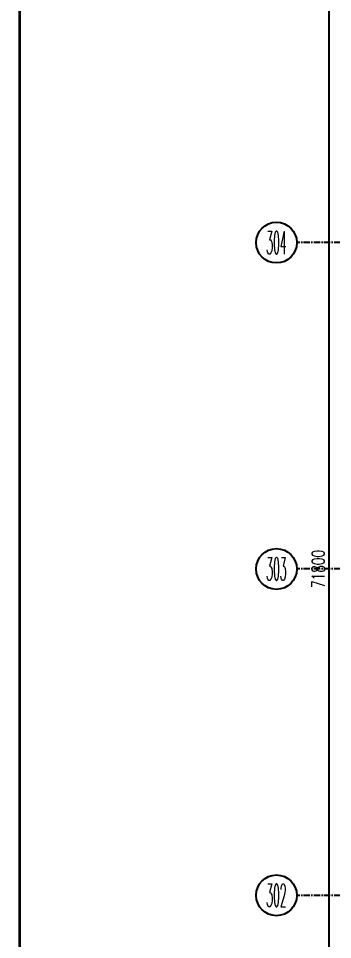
# Model space of a CAD drawing. Extents: x 782294 to 1727252, y -631030 to 17645.
# Drawn here: x 976202 to 993495, y -571801 to -521138 of the extents above; entities that cross this region are included whole.
import ezdxf
from ezdxf.enums import TextEntityAlignment as Align

# ---------------------------------------------------------------- set-up
doc = ezdxf.new("R2010")
doc.units = 0
doc.linetypes.add('CENTER', pattern=[2, 1.25, -0.25, 0.25, -0.25])
doc.layers.get('Defpoints').update_dxf_attribs({"color": 210})
for name, color, linetype in [('0-cxFrame', 155, 'Continuous'), ('3符号', 3, 'Continuous'), ('A-AXIS-DP', 126, 'Continuous'), ('DIM', 173, 'Continuous'), ('DOTE', 1, 'CENTER')]:
    doc.layers.add(name, color=color, linetype=linetype)
doc.layers.add('0-cxText', color=131, linetype='Continuous', lineweight=25)
doc.styles.add('_TCH_AXIS', font='COMPLEX', dxfattribs={"bigfont": 'GBCBIG'})
doc.styles.add('cx_tuming', font='simhei.ttf')
doc.styles.add('cx_tuqian1', font='')
doc.styles.add('DHTEXT-1', font='romans.shx', dxfattribs={"width": 0.7, "bigfont": 'chinese.shx'})
doc.styles.add('黑体', font='simhei.ttf', dxfattribs={"height": 12})
doc.styles.get('cx_tuqian1').set_extended_font_data('SimSun')
doc.dimstyles.new('ZN280', dxfattribs={"dimscale": 280, "dimtxt": 2.5, "dimasz": 1.5, "dimexe": 1, "dimexo": 2, "dimgap": 0.9, "dimtad": 1, "dimdec": 0, "dimdsep": 46, "dimtxsty": 'DHTEXT-1', "dimblk": 'ARCHTICK', "dimcen": 2.5, "dimclrd": 173, "dimclre": 173, "dimclrt": 7, "dimazin": 2, "dimtfac": 1, "dimtdec": 0, "dimtix": 1, "dimtmove": 2, "dimatfit": 3, "dimfxl": 0, "dimarcsym": 0})

# ---------------------------------------------------------------- blocks, each defined once
blk = doc.blocks.new('TK22.A1 L(Dragon)')
at = {"layer": '0-cxFrame', "const_width": 0.5}
blk.add_lwpolyline([(-80, 10), (-821, 10), (-821, 584), (-80, 584)], close=True, dxfattribs=at)
at = {"style": '黑体', "flags": 4}
blk.add_attdef('图幅', text='', height=3.3, dxfattribs=at).set_placement((-40, 3), align=Align.RIGHT)
at = {"layer": '0-cxText', "flags": 4}
for tag, height, style, p in [('建设单位', 3.5, 'cx_tuming', (-45, 240)), ('项目名称', 3.5, 'cx_tuming', (-45, 210)), ('子项名称', 3.5, 'cx_tuming', (-45, 180)), ('工程编号', 3.3, 'cx_tuqian1', (-35, 165)), ('图名1', 3.5, 'cx_tuming', (-45, 87)), ('图名2', 3.5, 'cx_tuming', (-45, 79)), ('图名3', 3.5, 'cx_tuming', (-45, 71)), ('出图日期', 3.3, 'cx_tuqian1', (-39, 60)), ('专业', 3.3, 'cx_tuqian1', (-55, 52)), ('图号', 3.3, 'cx_tuqian1', (-55, 44)), ('版次', 3.3, 'cx_tuqian1', (-20, 44))]:
    blk.add_attdef(tag, text='', height=height, dxfattribs=dict(at, style=style)).set_placement(p, align=Align.MIDDLE)
at = {"layer": 'Defpoints', "color": 6, "flags": 4}
for tag, height, style, p in [('tufu', 3.3, '黑体', (-12, 12)), ('dwfname', 4, 'cx_tuqian1', (-80, 3))]:
    blk.add_attdef(tag, text='', height=height, dxfattribs=dict(at, style=style)).set_placement(p, align=Align.RIGHT)
blk = doc.blocks.new('卓越-轴号')
blk.add_circle((0, 0), 4)
at = {"color": 0, "style": '_TCH_AXIS', "width": 1.041667, "flags": 8}
blk.add_attdef('A', text='', height=4.48, dxfattribs=at).set_placement((-2, -2.24), (2, -2.24), align=Align.FIT)
blk = doc.blocks.new('_ArchTick')
at = {"color": 0, "linetype": 'ByBlock', "const_width": 0.4}
blk.add_lwpolyline([(-0.5, -0.5), (0.5, 0.5)], dxfattribs=at)
blk = doc.blocks.new('*D1543')
at = {"layer": 'Defpoints', "color": 0, "ltscale": 2800, "transparency": 16777216}
for p in [(-5674, 71800), (-3064, 71800), (-3064, 0)]:
    blk.add_point(p, dxfattribs=at)
at = {"layer": 'DIM', "color": 173, "linetype": 'ByBlock', "lineweight": -2, "ltscale": 2800, "transparency": 16777216}
for p, q in [((-3624, 71800), (-5954, 71800)), ((-5674, 0), (-5674, 71800)), ((-3624, 0), (-5954, 0))]:
    blk.add_line(p, q, dxfattribs=at)
at = {"layer": 'DIM', "color": 173, "lineweight": -2, "ltscale": 2800, "transparency": 16777216, "xscale": 420, "yscale": 420, "zscale": 420}
for p, rotation in [((-5674, 71800), 90), ((-5674, 0), 270)]:
    blk.add_blockref('_ArchTick', p, dxfattribs=dict(at, rotation=rotation))
at = {"layer": 'DIM', "color": 7, "ltscale": 2800, "transparency": 16777216, "insert": (-6276, 35900), "char_height": 700, "attachment_point": 5, "rotation": 90, "style": 'DHTEXT-1'}
blk.add_mtext('71800', dxfattribs=at)
blk = doc.blocks.new('20250821100720')
at = {"layer": 'DOTE', "ltscale": 280}
for p, q in [((195431, 53850), (-7455.8, 53850)), ((195431, 35900), (-7455.8, 35900)), ((195431, 17950), (-7455.8, 17950))]:
    blk.add_line(p, q, dxfattribs=at)
at = {"layer": '3符号', "color": 7}
ref = blk.add_blockref('卓越-轴号', (-8575.8, 53850), dxfattribs=dict(at, xscale=280, yscale=280, zscale=280))
ref.add_attrib('A', '304', dxfattribs={"layer": '0', "color": 0, "height": 1254.4, "style": '_TCH_AXIS', "width": 0.340909}).set_placement((-9135.8, 53222.8), (-8015.8, 53222.8), align=Align.FIT)
ref = blk.add_blockref('卓越-轴号', (-8575.8, 35900), dxfattribs=dict(at, xscale=280, yscale=280, zscale=280))
ref.add_attrib('A', '303', dxfattribs={"layer": '0', "color": 0, "height": 1254.4, "style": '_TCH_AXIS', "width": 0.353774}).set_placement((-9135.8, 35272.8), (-8015.8, 35272.8), align=Align.FIT)
ref = blk.add_blockref('卓越-轴号', (-8575.8, 17950), dxfattribs=dict(at, xscale=280, yscale=280, zscale=280))
ref.add_attrib('A', '302', dxfattribs={"layer": '0', "color": 0, "height": 1254.4, "style": '_TCH_AXIS', "width": 0.353774}).set_placement((-9135.8, 17322.8), (-8015.8, 17322.8), align=Align.FIT)
at = {"layer": 'DIM', "ltscale": 2800}
dim = blk.add_aligned_dim(p1=(-3063.5, 0), p2=(-3063.5, 71800), distance=2610.2, dimstyle='ZN280', dxfattribs=at)
dim.commit()
dim.dimension.update_dxf_attribs({"geometry": '*D1543', "text_midpoint": (-6275.7, 35900)})

msp = doc.modelspace()

# ---------------------------------------------------------------- block references
at = {"layer": '0-cxFrame', "xscale": 300, "yscale": 300, "zscale": 300}
msp.add_blockref('TK22.A1 L(Dragon)', (1222576.7, -630955.4), dxfattribs=at)
at = {"layer": 'A-AXIS-DP', "ltscale": 2800}
msp.add_blockref('20250821100720', (998978.7, -587318.4), dxfattribs=at)

doc.saveas('drawing.dxf')
